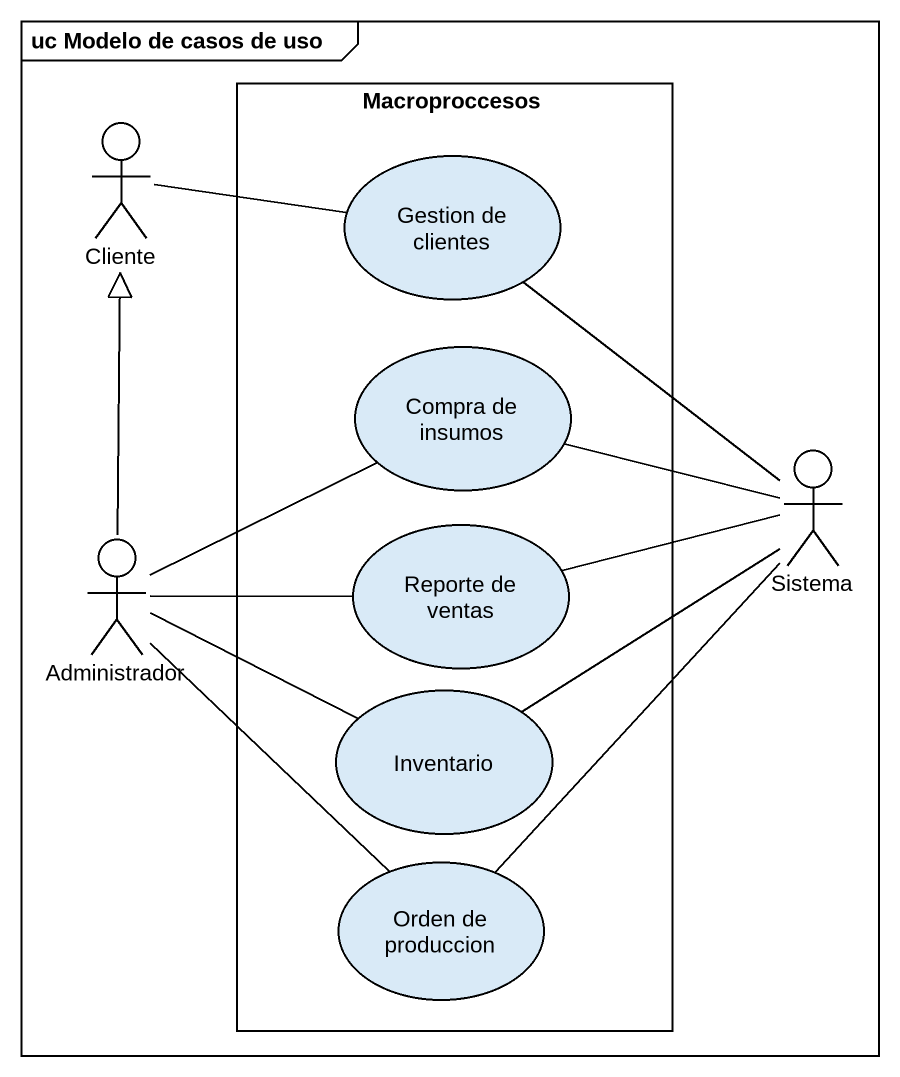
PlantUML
@startuml
mainframe uc Modelo de casos de uso
actor Cliente
rectangle Macroproccesos {
  usecase "Gestion de clientes" as Gestion_de_clientes
  usecase "Compra de insumos" as Compra_de_insumos
  usecase "Reporte de ventas" as Reporte_de_ventas
  usecase Inventario
  usecase "Orden de produccion" as Orden_de_produccion
}
actor Sistema
actor Administrador
Cliente -right- Gestion_de_clientes
Sistema -up- Gestion_de_clientes
Sistema -left- Compra_de_insumos
Sistema -left- Reporte_de_ventas
Sistema -left- Inventario
Sistema -- Orden_de_produccion
Administrador -up-|> Cliente
Administrador -up- Compra_de_insumos
Administrador -right- Reporte_de_ventas
Administrador -right- Inventario
Administrador -- Orden_de_produccion
@enduml
